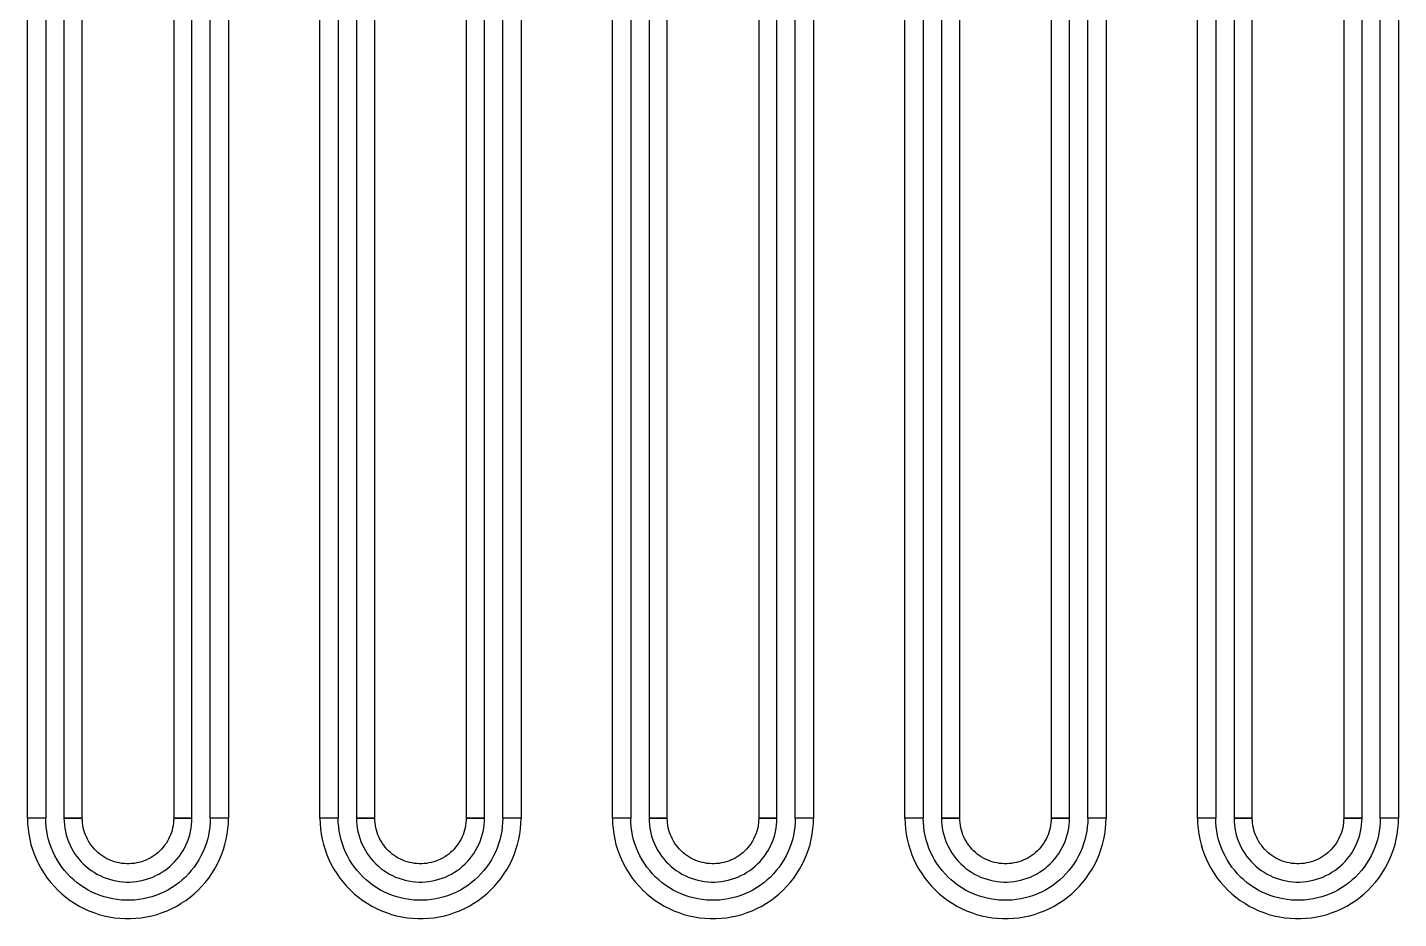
# Model space of a CAD drawing. Extents: x -25499 to 25499, y -25499 to 24195.
# Drawn here: x 7437.5 to 7812.5, y -15381.4 to -15137.6 of the extents above; entities that cross this region are included whole.
import ezdxf

# ---------------------------------------------------------------- set-up
doc = ezdxf.new("R2010")
doc.units = 0

# ---------------------------------------------------------------- blocks, each defined once
blk = doc.blocks.new('CHIP20')
for points in [[(942.5, 1105.91), (942.5, 646.09), (937.5, 646.09), (937.5, 1105.91), (942.5, 1105.91)], [(947.5, 1105.91), (947.5, 646.09), (952.5, 646.09), (952.5, 1105.91), (947.5, 1105.91)], [(982.5, 646.09), (982.5, 1105.91), (977.5, 1105.91), (977.5, 646.09), (982.5, 646.09)], [(987.5, 646.09), (987.5, 1105.91), (992.5, 1105.91), (992.5, 646.09), (987.5, 646.09)], [(1022.5, 1105.91), (1022.5, 646.09), (1017.5, 646.09), (1017.5, 1105.91), (1022.5, 1105.91)], [(1027.5, 1105.91), (1027.5, 646.09), (1032.5, 646.09), (1032.5, 1105.91), (1027.5, 1105.91)], [(1062.5, 646.09), (1062.5, 1105.91), (1057.5, 1105.91), (1057.5, 646.09), (1062.5, 646.09)], [(1067.5, 646.09), (1067.5, 1105.91), (1072.5, 1105.91), (1072.5, 646.09), (1067.5, 646.09)], [(1102.5, 1105.91), (1102.5, 646.09), (1097.5, 646.09), (1097.5, 1105.91), (1102.5, 1105.91)], [(1107.5, 1105.91), (1107.5, 646.09), (1112.5, 646.09), (1112.5, 1105.91), (1107.5, 1105.91)], [(1142.5, 646.09), (1142.5, 1105.91), (1137.5, 1105.91), (1137.5, 646.09), (1142.5, 646.09)], [(1147.5, 646.09), (1147.5, 1105.91), (1152.5, 1105.91), (1152.5, 646.09), (1147.5, 646.09)], [(1182.5, 1105.91), (1182.5, 646.09), (1177.5, 646.09), (1177.5, 1105.91), (1182.5, 1105.91)], [(1187.5, 1105.91), (1187.5, 646.09), (1192.5, 646.09), (1192.5, 1105.91), (1187.5, 1105.91)], [(1222.5, 646.09), (1222.5, 1105.91), (1217.5, 1105.91), (1217.5, 646.09), (1222.5, 646.09)], [(1227.5, 646.09), (1227.5, 1105.91), (1232.5, 1105.91), (1232.5, 646.09), (1227.5, 646.09)], [(1262.5, 1105.91), (1262.5, 646.09), (1257.5, 646.09), (1257.5, 1105.91), (1262.5, 1105.91)], [(1267.5, 1105.91), (1267.5, 646.09), (1272.5, 646.09), (1272.5, 1105.91), (1267.5, 1105.91)], [(1302.5, 646.09), (1302.5, 1105.91), (1297.5, 1105.91), (1297.5, 646.09), (1302.5, 646.09)], [(1307.5, 646.09), (1307.5, 1105.91), (1312.5, 1105.91), (1312.5, 646.09), (1307.5, 646.09)], [(937.5, 646.09), (937.54, 644.63), (937.66, 643.17), (937.85, 641.72), (938.12, 640.28), (938.47, 638.86), (938.89, 637.45), (939.39, 636.08), (939.96, 634.73), (940.6, 633.41), (941.31, 632.13), (942.08, 630.89), (942.93, 629.69), (943.83, 628.54), (944.79, 627.44), (945.82, 626.39), (946.89, 625.4), (948.02, 624.46), (949.19, 623.59), (950.41, 622.78), (951.67, 622.03), (952.97, 621.36), (954.31, 620.75), (955.67, 620.22), (957.06, 619.76), (958.47, 619.38), (959.9, 619.07), (961.35, 618.83), (962.81, 618.68), (964.27, 618.6), (965.73, 618.6), (967.19, 618.68), (968.65, 618.83), (970.1, 619.07), (971.53, 619.38), (972.94, 619.76), (974.33, 620.22), (975.69, 620.75), (977.03, 621.36), (978.33, 622.03), (979.59, 622.78), (980.81, 623.59), (981.98, 624.46), (983.11, 625.4), (984.18, 626.39), (985.21, 627.44), (986.17, 628.54), (987.07, 629.69), (987.92, 630.89), (988.69, 632.13), (989.4, 633.41), (990.04, 634.73), (990.61, 636.08), (991.11, 637.45), (991.53, 638.86), (991.88, 640.28), (992.15, 641.72), (992.34, 643.17), (992.46, 644.63), (992.5, 646.09), (987.5, 646.09), (987.47, 644.89), (987.37, 643.7), (987.21, 642.51), (986.99, 641.33), (986.71, 640.17), (986.36, 639.02), (985.96, 637.9), (985.49, 636.79), (984.97, 635.72), (984.38, 634.67), (983.75, 633.65), (983.06, 632.67), (982.32, 631.73), (981.53, 630.83), (980.7, 629.97), (979.82, 629.16), (978.89, 628.39), (977.93, 627.68), (976.93, 627.02), (975.9, 626.41), (974.84, 625.86), (973.75, 625.36), (972.63, 624.93), (971.5, 624.55), (970.34, 624.23), (969.17, 623.98), (967.99, 623.79), (966.8, 623.66), (965.6, 623.6), (964.4, 623.6), (963.2, 623.66), (962.01, 623.79), (960.83, 623.98), (959.66, 624.23), (958.5, 624.55), (957.37, 624.93), (956.25, 625.36), (955.16, 625.86), (954.1, 626.41), (953.07, 627.02), (952.07, 627.68), (951.11, 628.39), (950.18, 629.16), (949.3, 629.97), (948.47, 630.83), (947.68, 631.73), (946.94, 632.67), (946.25, 633.65), (945.62, 634.67), (945.03, 635.72), (944.51, 636.79), (944.04, 637.9), (943.64, 639.02), (943.29, 640.17), (943.01, 641.33), (942.79, 642.51), (942.63, 643.7), (942.53, 644.89), (942.5, 646.09), (937.5, 646.09)], [(947.5, 646.09), (947.52, 645.16), (947.6, 644.23), (947.72, 643.31), (947.9, 642.39), (948.12, 641.49), (948.39, 640.59), (948.7, 639.72), (949.06, 638.86), (949.47, 638.02), (949.92, 637.21), (950.42, 636.42), (950.95, 635.65), (951.53, 634.92), (952.14, 634.22), (952.79, 633.55), (953.48, 632.92), (954.19, 632.33), (954.94, 631.77), (955.72, 631.26), (956.52, 630.78), (957.35, 630.35), (958.2, 629.97), (959.06, 629.63), (959.95, 629.34), (960.85, 629.09), (961.76, 628.89), (962.68, 628.75), (963.6, 628.65), (964.53, 628.6), (965.47, 628.6), (966.4, 628.65), (967.32, 628.75), (968.24, 628.89), (969.15, 629.09), (970.05, 629.34), (970.94, 629.63), (971.8, 629.97), (972.65, 630.35), (973.48, 630.78), (974.28, 631.26), (975.06, 631.77), (975.81, 632.33), (976.52, 632.92), (977.21, 633.55), (977.86, 634.22), (978.47, 634.92), (979.05, 635.65), (979.58, 636.42), (980.08, 637.21), (980.53, 638.02), (980.94, 638.86), (981.3, 639.72), (981.61, 640.59), (981.88, 641.49), (982.1, 642.39), (982.28, 643.31), (982.4, 644.23), (982.48, 645.16), (982.5, 646.09), (977.5, 646.09), (977.48, 645.43), (977.43, 644.76), (977.34, 644.1), (977.22, 643.45), (977.06, 642.8), (976.87, 642.16), (976.64, 641.54), (976.38, 640.93), (976.09, 640.33), (975.77, 639.75), (975.42, 639.18), (975.03, 638.64), (974.62, 638.11), (974.18, 637.61), (973.72, 637.14), (973.23, 636.68), (972.72, 636.26), (972.18, 635.86), (971.63, 635.49), (971.06, 635.16), (970.47, 634.85), (969.86, 634.57), (969.24, 634.33), (968.61, 634.12), (967.97, 633.95), (967.32, 633.81), (966.66, 633.7), (966, 633.63), (965.33, 633.6), (964.67, 633.6), (964, 633.63), (963.34, 633.7), (962.68, 633.81), (962.03, 633.95), (961.39, 634.12), (960.76, 634.33), (960.14, 634.57), (959.53, 634.85), (958.94, 635.16), (958.37, 635.49), (957.82, 635.86), (957.28, 636.26), (956.77, 636.68), (956.28, 637.14), (955.82, 637.61), (955.38, 638.11), (954.97, 638.64), (954.58, 639.18), (954.23, 639.75), (953.91, 640.33), (953.62, 640.93), (953.36, 641.54), (953.13, 642.16), (952.94, 642.8), (952.78, 643.45), (952.66, 644.1), (952.57, 644.76), (952.52, 645.43), (952.5, 646.09), (947.5, 646.09)], [(1017.5, 646.09), (1017.54, 644.63), (1017.66, 643.17), (1017.85, 641.72), (1018.12, 640.28), (1018.47, 638.86), (1018.89, 637.45), (1019.39, 636.08), (1019.96, 634.73), (1020.6, 633.41), (1021.31, 632.13), (1022.08, 630.89), (1022.93, 629.69), (1023.83, 628.54), (1024.79, 627.44), (1025.82, 626.39), (1026.89, 625.4), (1028.02, 624.46), (1029.19, 623.59), (1030.41, 622.78), (1031.67, 622.03), (1032.97, 621.36), (1034.31, 620.75), (1035.67, 620.22), (1037.06, 619.76), (1038.47, 619.38), (1039.9, 619.07), (1041.35, 618.83), (1042.81, 618.68), (1044.27, 618.6), (1045.73, 618.6), (1047.19, 618.68), (1048.65, 618.83), (1050.1, 619.07), (1051.53, 619.38), (1052.94, 619.76), (1054.33, 620.22), (1055.69, 620.75), (1057.03, 621.36), (1058.33, 622.03), (1059.59, 622.78), (1060.81, 623.59), (1061.98, 624.46), (1063.11, 625.4), (1064.18, 626.39), (1065.21, 627.44), (1066.17, 628.54), (1067.07, 629.69), (1067.92, 630.89), (1068.69, 632.13), (1069.4, 633.41), (1070.04, 634.73), (1070.61, 636.08), (1071.11, 637.45), (1071.53, 638.86), (1071.88, 640.28), (1072.15, 641.72), (1072.34, 643.17), (1072.46, 644.63), (1072.5, 646.09), (1067.5, 646.09), (1067.47, 644.89), (1067.37, 643.7), (1067.21, 642.51), (1066.99, 641.33), (1066.71, 640.17), (1066.36, 639.02), (1065.96, 637.9), (1065.49, 636.79), (1064.97, 635.72), (1064.38, 634.67), (1063.75, 633.65), (1063.06, 632.67), (1062.32, 631.73), (1061.53, 630.83), (1060.7, 629.97), (1059.82, 629.16), (1058.89, 628.39), (1057.93, 627.68), (1056.93, 627.02), (1055.9, 626.41), (1054.84, 625.86), (1053.75, 625.36), (1052.63, 624.93), (1051.5, 624.55), (1050.34, 624.23), (1049.17, 623.98), (1047.99, 623.79), (1046.8, 623.66), (1045.6, 623.6), (1044.4, 623.6), (1043.2, 623.66), (1042.01, 623.79), (1040.83, 623.98), (1039.66, 624.23), (1038.5, 624.55), (1037.37, 624.93), (1036.25, 625.36), (1035.16, 625.86), (1034.1, 626.41), (1033.07, 627.02), (1032.07, 627.68), (1031.11, 628.39), (1030.18, 629.16), (1029.3, 629.97), (1028.47, 630.83), (1027.68, 631.73), (1026.94, 632.67), (1026.25, 633.65), (1025.62, 634.67), (1025.03, 635.72), (1024.51, 636.79), (1024.04, 637.9), (1023.64, 639.02), (1023.29, 640.17), (1023.01, 641.33), (1022.79, 642.51), (1022.63, 643.7), (1022.53, 644.89), (1022.5, 646.09), (1017.5, 646.09)], [(1027.5, 646.09), (1027.52, 645.16), (1027.6, 644.23), (1027.72, 643.31), (1027.9, 642.39), (1028.12, 641.49), (1028.39, 640.59), (1028.7, 639.72), (1029.06, 638.86), (1029.47, 638.02), (1029.92, 637.21), (1030.42, 636.42), (1030.95, 635.65), (1031.53, 634.92), (1032.14, 634.22), (1032.79, 633.55), (1033.48, 632.92), (1034.19, 632.33), (1034.94, 631.77), (1035.72, 631.26), (1036.52, 630.78), (1037.35, 630.35), (1038.2, 629.97), (1039.06, 629.63), (1039.95, 629.34), (1040.85, 629.09), (1041.76, 628.89), (1042.68, 628.75), (1043.6, 628.65), (1044.53, 628.6), (1045.47, 628.6), (1046.4, 628.65), (1047.32, 628.75), (1048.24, 628.89), (1049.15, 629.09), (1050.05, 629.34), (1050.94, 629.63), (1051.8, 629.97), (1052.65, 630.35), (1053.48, 630.78), (1054.28, 631.26), (1055.06, 631.77), (1055.81, 632.33), (1056.52, 632.92), (1057.21, 633.55), (1057.86, 634.22), (1058.47, 634.92), (1059.05, 635.65), (1059.58, 636.42), (1060.08, 637.21), (1060.53, 638.02), (1060.94, 638.86), (1061.3, 639.72), (1061.61, 640.59), (1061.88, 641.49), (1062.1, 642.39), (1062.28, 643.31), (1062.4, 644.23), (1062.48, 645.16), (1062.5, 646.09), (1057.5, 646.09), (1057.48, 645.43), (1057.43, 644.76), (1057.34, 644.1), (1057.22, 643.45), (1057.06, 642.8), (1056.87, 642.16), (1056.64, 641.54), (1056.38, 640.93), (1056.09, 640.33), (1055.77, 639.75), (1055.42, 639.18), (1055.03, 638.64), (1054.62, 638.11), (1054.18, 637.61), (1053.72, 637.14), (1053.23, 636.68), (1052.72, 636.26), (1052.18, 635.86), (1051.63, 635.49), (1051.06, 635.16), (1050.47, 634.85), (1049.86, 634.57), (1049.24, 634.33), (1048.61, 634.12), (1047.97, 633.95), (1047.32, 633.81), (1046.66, 633.7), (1046, 633.63), (1045.33, 633.6), (1044.67, 633.6), (1044, 633.63), (1043.34, 633.7), (1042.68, 633.81), (1042.03, 633.95), (1041.39, 634.12), (1040.76, 634.33), (1040.14, 634.57), (1039.53, 634.85), (1038.94, 635.16), (1038.37, 635.49), (1037.82, 635.86), (1037.28, 636.26), (1036.77, 636.68), (1036.28, 637.14), (1035.82, 637.61), (1035.38, 638.11), (1034.97, 638.64), (1034.58, 639.18), (1034.23, 639.75), (1033.91, 640.33), (1033.62, 640.93), (1033.36, 641.54), (1033.13, 642.16), (1032.94, 642.8), (1032.78, 643.45), (1032.66, 644.1), (1032.57, 644.76), (1032.52, 645.43), (1032.5, 646.09), (1027.5, 646.09)], [(1097.5, 646.09), (1097.54, 644.63), (1097.66, 643.17), (1097.85, 641.72), (1098.12, 640.28), (1098.47, 638.86), (1098.89, 637.45), (1099.39, 636.08), (1099.96, 634.73), (1100.6, 633.41), (1101.31, 632.13), (1102.08, 630.89), (1102.93, 629.69), (1103.83, 628.54), (1104.79, 627.44), (1105.82, 626.39), (1106.89, 625.4), (1108.02, 624.46), (1109.19, 623.59), (1110.41, 622.78), (1111.67, 622.03), (1112.97, 621.36), (1114.31, 620.75), (1115.67, 620.22), (1117.06, 619.76), (1118.47, 619.38), (1119.9, 619.07), (1121.35, 618.83), (1122.81, 618.68), (1124.27, 618.6), (1125.73, 618.6), (1127.19, 618.68), (1128.65, 618.83), (1130.1, 619.07), (1131.53, 619.38), (1132.94, 619.76), (1134.33, 620.22), (1135.69, 620.75), (1137.03, 621.36), (1138.33, 622.03), (1139.59, 622.78), (1140.81, 623.59), (1141.98, 624.46), (1143.11, 625.4), (1144.18, 626.39), (1145.21, 627.44), (1146.17, 628.54), (1147.07, 629.69), (1147.92, 630.89), (1148.69, 632.13), (1149.4, 633.41), (1150.04, 634.73), (1150.61, 636.08), (1151.11, 637.45), (1151.53, 638.86), (1151.88, 640.28), (1152.15, 641.72), (1152.34, 643.17), (1152.46, 644.63), (1152.5, 646.09), (1147.5, 646.09), (1147.47, 644.89), (1147.37, 643.7), (1147.21, 642.51), (1146.99, 641.33), (1146.71, 640.17), (1146.36, 639.02), (1145.96, 637.9), (1145.49, 636.79), (1144.97, 635.72), (1144.38, 634.67), (1143.75, 633.65), (1143.06, 632.67), (1142.32, 631.73), (1141.53, 630.83), (1140.7, 629.97), (1139.82, 629.16), (1138.89, 628.39), (1137.93, 627.68), (1136.93, 627.02), (1135.9, 626.41), (1134.84, 625.86), (1133.75, 625.36), (1132.63, 624.93), (1131.5, 624.55), (1130.34, 624.23), (1129.17, 623.98), (1127.99, 623.79), (1126.8, 623.66), (1125.6, 623.6), (1124.4, 623.6), (1123.2, 623.66), (1122.01, 623.79), (1120.83, 623.98), (1119.66, 624.23), (1118.5, 624.55), (1117.37, 624.93), (1116.25, 625.36), (1115.16, 625.86), (1114.1, 626.41), (1113.07, 627.02), (1112.07, 627.68), (1111.11, 628.39), (1110.18, 629.16), (1109.3, 629.97), (1108.47, 630.83), (1107.68, 631.73), (1106.94, 632.67), (1106.25, 633.65), (1105.62, 634.67), (1105.03, 635.72), (1104.51, 636.79), (1104.04, 637.9), (1103.64, 639.02), (1103.29, 640.17), (1103.01, 641.33), (1102.79, 642.51), (1102.63, 643.7), (1102.53, 644.89), (1102.5, 646.09), (1097.5, 646.09)], [(1107.5, 646.09), (1107.52, 645.16), (1107.6, 644.23), (1107.72, 643.31), (1107.9, 642.39), (1108.12, 641.49), (1108.39, 640.59), (1108.7, 639.72), (1109.06, 638.86), (1109.47, 638.02), (1109.92, 637.21), (1110.42, 636.42), (1110.95, 635.65), (1111.53, 634.92), (1112.14, 634.22), (1112.79, 633.55), (1113.48, 632.92), (1114.19, 632.33), (1114.94, 631.77), (1115.72, 631.26), (1116.52, 630.78), (1117.35, 630.35), (1118.2, 629.97), (1119.06, 629.63), (1119.95, 629.34), (1120.85, 629.09), (1121.76, 628.89), (1122.68, 628.75), (1123.6, 628.65), (1124.53, 628.6), (1125.47, 628.6), (1126.4, 628.65), (1127.32, 628.75), (1128.24, 628.89), (1129.15, 629.09), (1130.05, 629.34), (1130.94, 629.63), (1131.8, 629.97), (1132.65, 630.35), (1133.48, 630.78), (1134.28, 631.26), (1135.06, 631.77), (1135.81, 632.33), (1136.52, 632.92), (1137.21, 633.55), (1137.86, 634.22), (1138.47, 634.92), (1139.05, 635.65), (1139.58, 636.42), (1140.08, 637.21), (1140.53, 638.02), (1140.94, 638.86), (1141.3, 639.72), (1141.61, 640.59), (1141.88, 641.49), (1142.1, 642.39), (1142.28, 643.31), (1142.4, 644.23), (1142.48, 645.16), (1142.5, 646.09), (1137.5, 646.09), (1137.48, 645.43), (1137.43, 644.76), (1137.34, 644.1), (1137.22, 643.45), (1137.06, 642.8), (1136.87, 642.16), (1136.64, 641.54), (1136.38, 640.93), (1136.09, 640.33), (1135.77, 639.75), (1135.42, 639.18), (1135.03, 638.64), (1134.62, 638.11), (1134.18, 637.61), (1133.72, 637.14), (1133.23, 636.68), (1132.72, 636.26), (1132.18, 635.86), (1131.63, 635.49), (1131.06, 635.16), (1130.47, 634.85), (1129.86, 634.57), (1129.24, 634.33), (1128.61, 634.12), (1127.97, 633.95), (1127.32, 633.81), (1126.66, 633.7), (1126, 633.63), (1125.33, 633.6), (1124.67, 633.6), (1124, 633.63), (1123.34, 633.7), (1122.68, 633.81), (1122.03, 633.95), (1121.39, 634.12), (1120.76, 634.33), (1120.14, 634.57), (1119.53, 634.85), (1118.94, 635.16), (1118.37, 635.49), (1117.82, 635.86), (1117.28, 636.26), (1116.77, 636.68), (1116.28, 637.14), (1115.82, 637.61), (1115.38, 638.11), (1114.97, 638.64), (1114.58, 639.18), (1114.23, 639.75), (1113.91, 640.33), (1113.62, 640.93), (1113.36, 641.54), (1113.13, 642.16), (1112.94, 642.8), (1112.78, 643.45), (1112.66, 644.1), (1112.57, 644.76), (1112.52, 645.43), (1112.5, 646.09), (1107.5, 646.09)], [(1177.5, 646.09), (1177.54, 644.63), (1177.66, 643.17), (1177.85, 641.72), (1178.12, 640.28), (1178.47, 638.86), (1178.89, 637.45), (1179.39, 636.08), (1179.96, 634.73), (1180.6, 633.41), (1181.31, 632.13), (1182.08, 630.89), (1182.93, 629.69), (1183.83, 628.54), (1184.79, 627.44), (1185.82, 626.39), (1186.89, 625.4), (1188.02, 624.46), (1189.19, 623.59), (1190.41, 622.78), (1191.67, 622.03), (1192.97, 621.36), (1194.31, 620.75), (1195.67, 620.22), (1197.06, 619.76), (1198.47, 619.38), (1199.9, 619.07), (1201.35, 618.83), (1202.81, 618.68), (1204.27, 618.6), (1205.73, 618.6), (1207.19, 618.68), (1208.65, 618.83), (1210.1, 619.07), (1211.53, 619.38), (1212.94, 619.76), (1214.33, 620.22), (1215.69, 620.75), (1217.03, 621.36), (1218.33, 622.03), (1219.59, 622.78), (1220.81, 623.59), (1221.98, 624.46), (1223.11, 625.4), (1224.18, 626.39), (1225.21, 627.44), (1226.17, 628.54), (1227.07, 629.69), (1227.92, 630.89), (1228.69, 632.13), (1229.4, 633.41), (1230.04, 634.73), (1230.61, 636.08), (1231.11, 637.45), (1231.53, 638.86), (1231.88, 640.28), (1232.15, 641.72), (1232.34, 643.17), (1232.46, 644.63), (1232.5, 646.09), (1227.5, 646.09), (1227.47, 644.89), (1227.37, 643.7), (1227.21, 642.51), (1226.99, 641.33), (1226.71, 640.17), (1226.36, 639.02), (1225.96, 637.9), (1225.49, 636.79), (1224.97, 635.72), (1224.38, 634.67), (1223.75, 633.65), (1223.06, 632.67), (1222.32, 631.73), (1221.53, 630.83), (1220.7, 629.97), (1219.82, 629.16), (1218.89, 628.39), (1217.93, 627.68), (1216.93, 627.02), (1215.9, 626.41), (1214.84, 625.86), (1213.75, 625.36), (1212.63, 624.93), (1211.5, 624.55), (1210.34, 624.23), (1209.17, 623.98), (1207.99, 623.79), (1206.8, 623.66), (1205.6, 623.6), (1204.4, 623.6), (1203.2, 623.66), (1202.01, 623.79), (1200.83, 623.98), (1199.66, 624.23), (1198.5, 624.55), (1197.37, 624.93), (1196.25, 625.36), (1195.16, 625.86), (1194.1, 626.41), (1193.07, 627.02), (1192.07, 627.68), (1191.11, 628.39), (1190.18, 629.16), (1189.3, 629.97), (1188.47, 630.83), (1187.68, 631.73), (1186.94, 632.67), (1186.25, 633.65), (1185.62, 634.67), (1185.03, 635.72), (1184.51, 636.79), (1184.04, 637.9), (1183.64, 639.02), (1183.29, 640.17), (1183.01, 641.33), (1182.79, 642.51), (1182.63, 643.7), (1182.53, 644.89), (1182.5, 646.09), (1177.5, 646.09)], [(1187.5, 646.09), (1187.52, 645.16), (1187.6, 644.23), (1187.72, 643.31), (1187.9, 642.39), (1188.12, 641.49), (1188.39, 640.59), (1188.7, 639.72), (1189.06, 638.86), (1189.47, 638.02), (1189.92, 637.21), (1190.42, 636.42), (1190.95, 635.65), (1191.53, 634.92), (1192.14, 634.22), (1192.79, 633.55), (1193.48, 632.92), (1194.19, 632.33), (1194.94, 631.77), (1195.72, 631.26), (1196.52, 630.78), (1197.35, 630.35), (1198.2, 629.97), (1199.06, 629.63), (1199.95, 629.34), (1200.85, 629.09), (1201.76, 628.89), (1202.68, 628.75), (1203.6, 628.65), (1204.53, 628.6), (1205.47, 628.6), (1206.4, 628.65), (1207.32, 628.75), (1208.24, 628.89), (1209.15, 629.09), (1210.05, 629.34), (1210.94, 629.63), (1211.8, 629.97), (1212.65, 630.35), (1213.48, 630.78), (1214.28, 631.26), (1215.06, 631.77), (1215.81, 632.33), (1216.52, 632.92), (1217.21, 633.55), (1217.86, 634.22), (1218.47, 634.92), (1219.05, 635.65), (1219.58, 636.42), (1220.08, 637.21), (1220.53, 638.02), (1220.94, 638.86), (1221.3, 639.72), (1221.61, 640.59), (1221.88, 641.49), (1222.1, 642.39), (1222.28, 643.31), (1222.4, 644.23), (1222.48, 645.16), (1222.5, 646.09), (1217.5, 646.09), (1217.48, 645.43), (1217.43, 644.76), (1217.34, 644.1), (1217.22, 643.45), (1217.06, 642.8), (1216.87, 642.16), (1216.64, 641.54), (1216.38, 640.93), (1216.09, 640.33), (1215.77, 639.75), (1215.42, 639.18), (1215.03, 638.64), (1214.62, 638.11), (1214.18, 637.61), (1213.72, 637.14), (1213.23, 636.68), (1212.72, 636.26), (1212.18, 635.86), (1211.63, 635.49), (1211.06, 635.16), (1210.47, 634.85), (1209.86, 634.57), (1209.24, 634.33), (1208.61, 634.12), (1207.97, 633.95), (1207.32, 633.81), (1206.66, 633.7), (1206, 633.63), (1205.33, 633.6), (1204.67, 633.6), (1204, 633.63), (1203.34, 633.7), (1202.68, 633.81), (1202.03, 633.95), (1201.39, 634.12), (1200.76, 634.33), (1200.14, 634.57), (1199.53, 634.85), (1198.94, 635.16), (1198.37, 635.49), (1197.82, 635.86), (1197.28, 636.26), (1196.77, 636.68), (1196.28, 637.14), (1195.82, 637.61), (1195.38, 638.11), (1194.97, 638.64), (1194.58, 639.18), (1194.23, 639.75), (1193.91, 640.33), (1193.62, 640.93), (1193.36, 641.54), (1193.13, 642.16), (1192.94, 642.8), (1192.78, 643.45), (1192.66, 644.1), (1192.57, 644.76), (1192.52, 645.43), (1192.5, 646.09), (1187.5, 646.09)], [(1257.5, 646.09), (1257.54, 644.63), (1257.66, 643.17), (1257.85, 641.72), (1258.12, 640.28), (1258.47, 638.86), (1258.89, 637.45), (1259.39, 636.08), (1259.96, 634.73), (1260.6, 633.41), (1261.31, 632.13), (1262.08, 630.89), (1262.93, 629.69), (1263.83, 628.54), (1264.79, 627.44), (1265.82, 626.39), (1266.89, 625.4), (1268.02, 624.46), (1269.19, 623.59), (1270.41, 622.78), (1271.67, 622.03), (1272.97, 621.36), (1274.31, 620.75), (1275.67, 620.22), (1277.06, 619.76), (1278.47, 619.38), (1279.9, 619.07), (1281.35, 618.83), (1282.81, 618.68), (1284.27, 618.6), (1285.73, 618.6), (1287.19, 618.68), (1288.65, 618.83), (1290.1, 619.07), (1291.53, 619.38), (1292.94, 619.76), (1294.33, 620.22), (1295.69, 620.75), (1297.03, 621.36), (1298.33, 622.03), (1299.59, 622.78), (1300.81, 623.59), (1301.98, 624.46), (1303.11, 625.4), (1304.18, 626.39), (1305.21, 627.44), (1306.17, 628.54), (1307.07, 629.69), (1307.92, 630.89), (1308.69, 632.13), (1309.4, 633.41), (1310.04, 634.73), (1310.61, 636.08), (1311.11, 637.45), (1311.53, 638.86), (1311.88, 640.28), (1312.15, 641.72), (1312.34, 643.17), (1312.46, 644.63), (1312.5, 646.09), (1307.5, 646.09), (1307.47, 644.89), (1307.37, 643.7), (1307.21, 642.51), (1306.99, 641.33), (1306.71, 640.17), (1306.36, 639.02), (1305.96, 637.9), (1305.49, 636.79), (1304.97, 635.72), (1304.38, 634.67), (1303.75, 633.65), (1303.06, 632.67), (1302.32, 631.73), (1301.53, 630.83), (1300.7, 629.97), (1299.82, 629.16), (1298.89, 628.39), (1297.93, 627.68), (1296.93, 627.02), (1295.9, 626.41), (1294.84, 625.86), (1293.75, 625.36), (1292.63, 624.93), (1291.5, 624.55), (1290.34, 624.23), (1289.17, 623.98), (1287.99, 623.79), (1286.8, 623.66), (1285.6, 623.6), (1284.4, 623.6), (1283.2, 623.66), (1282.01, 623.79), (1280.83, 623.98), (1279.66, 624.23), (1278.5, 624.55), (1277.37, 624.93), (1276.25, 625.36), (1275.16, 625.86), (1274.1, 626.41), (1273.07, 627.02), (1272.07, 627.68), (1271.11, 628.39), (1270.18, 629.16), (1269.3, 629.97), (1268.47, 630.83), (1267.68, 631.73), (1266.94, 632.67), (1266.25, 633.65), (1265.62, 634.67), (1265.03, 635.72), (1264.51, 636.79), (1264.04, 637.9), (1263.64, 639.02), (1263.29, 640.17), (1263.01, 641.33), (1262.79, 642.51), (1262.63, 643.7), (1262.53, 644.89), (1262.5, 646.09), (1257.5, 646.09)], [(1267.5, 646.09), (1267.52, 645.16), (1267.6, 644.23), (1267.72, 643.31), (1267.9, 642.39), (1268.12, 641.49), (1268.39, 640.59), (1268.7, 639.72), (1269.06, 638.86), (1269.47, 638.02), (1269.92, 637.21), (1270.42, 636.42), (1270.95, 635.65), (1271.53, 634.92), (1272.14, 634.22), (1272.79, 633.55), (1273.48, 632.92), (1274.19, 632.33), (1274.94, 631.77), (1275.72, 631.26), (1276.52, 630.78), (1277.35, 630.35), (1278.2, 629.97), (1279.06, 629.63), (1279.95, 629.34), (1280.85, 629.09), (1281.76, 628.89), (1282.68, 628.75), (1283.6, 628.65), (1284.53, 628.6), (1285.47, 628.6), (1286.4, 628.65), (1287.32, 628.75), (1288.24, 628.89), (1289.15, 629.09), (1290.05, 629.34), (1290.94, 629.63), (1291.8, 629.97), (1292.65, 630.35), (1293.48, 630.78), (1294.28, 631.26), (1295.06, 631.77), (1295.81, 632.33), (1296.52, 632.92), (1297.21, 633.55), (1297.86, 634.22), (1298.47, 634.92), (1299.05, 635.65), (1299.58, 636.42), (1300.08, 637.21), (1300.53, 638.02), (1300.94, 638.86), (1301.3, 639.72), (1301.61, 640.59), (1301.88, 641.49), (1302.1, 642.39), (1302.28, 643.31), (1302.4, 644.23), (1302.48, 645.16), (1302.5, 646.09), (1297.5, 646.09), (1297.48, 645.43), (1297.43, 644.76), (1297.34, 644.1), (1297.22, 643.45), (1297.06, 642.8), (1296.87, 642.16), (1296.64, 641.54), (1296.38, 640.93), (1296.09, 640.33), (1295.77, 639.75), (1295.42, 639.18), (1295.03, 638.64), (1294.62, 638.11), (1294.18, 637.61), (1293.72, 637.14), (1293.23, 636.68), (1292.72, 636.26), (1292.18, 635.86), (1291.63, 635.49), (1291.06, 635.16), (1290.47, 634.85), (1289.86, 634.57), (1289.24, 634.33), (1288.61, 634.12), (1287.97, 633.95), (1287.32, 633.81), (1286.66, 633.7), (1286, 633.63), (1285.33, 633.6), (1284.67, 633.6), (1284, 633.63), (1283.34, 633.7), (1282.68, 633.81), (1282.03, 633.95), (1281.39, 634.12), (1280.76, 634.33), (1280.14, 634.57), (1279.53, 634.85), (1278.94, 635.16), (1278.37, 635.49), (1277.82, 635.86), (1277.28, 636.26), (1276.77, 636.68), (1276.28, 637.14), (1275.82, 637.61), (1275.38, 638.11), (1274.97, 638.64), (1274.58, 639.18), (1274.23, 639.75), (1273.91, 640.33), (1273.62, 640.93), (1273.36, 641.54), (1273.13, 642.16), (1272.94, 642.8), (1272.78, 643.45), (1272.66, 644.1), (1272.57, 644.76), (1272.52, 645.43), (1272.5, 646.09), (1267.5, 646.09)]]:
    blk.add_lwpolyline(points)

msp = doc.modelspace()

# ---------------------------------------------------------------- block references
msp.add_blockref('CHIP20', (6500, -16000))

doc.saveas('drawing.dxf')
